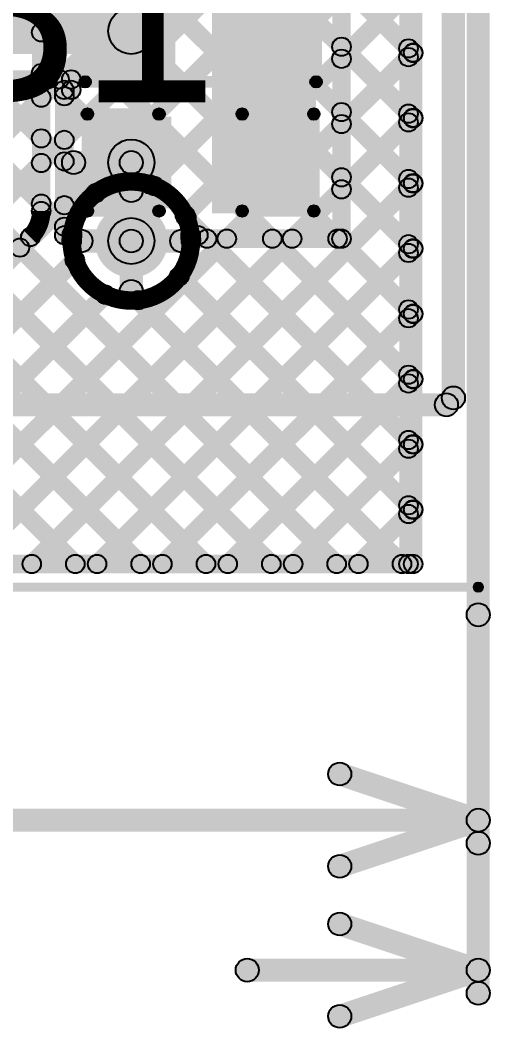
# Model space of a CAD drawing. Header units: millimetres. Extents: x 2.38 to 5.72, y -0.36 to 1.72.
# Drawn here: x 4.9499 to 5.1532, y -0.227 to 0.2097 of the extents above; entities that cross this region are included whole.
import ezdxf

# ---------------------------------------------------------------- set-up
doc = ezdxf.new("R2010")
doc.units = ezdxf.units.MM
doc.header["$MEASUREMENT"] = 0
for name, color, linetype in [('BottomLayer', 5, 'Continuous'), ('BottomOverlay', 54, 'Continuous'), ('BottomSolder', 6, 'Continuous'), ('Mechanical1', 6, 'Continuous'), ('Mechanical2', 216, 'Continuous'), ('TopLayer', 1, 'Continuous'), ('TopOverlay', 2, 'Continuous'), ('TopPaste', 8, 'Continuous'), ('TopSolder', 216, 'Continuous'), ('ViaHoleLayer', 16, 'Continuous')]:
    doc.layers.add(name, color=color, linetype=linetype)

# ---------------------------------------------------------------- blocks, each defined once
blk = doc.blocks.new('S______B______4')
at = {"layer": 'TopLayer'}
for points in [[(-0.045, -0.0175), (-0.045, 0.0175), (-0.015, 0.0175), (-0.015, -0.0175)], [(0.015, -0.0175), (0.015, 0.0175), (0.045, 0.0175), (0.045, -0.0175)]]:
    blk.add_hatch(color=1, dxfattribs=at).paths.add_polyline_path(points)
at = {"layer": 'TopOverlay'}
h = blk.add_hatch(color=2, dxfattribs=at)
edge = h.paths.add_edge_path()
edge.add_arc((-0.05, 0.022), 0.0025, 0, 360)
h = blk.add_hatch(color=2, dxfattribs=at)
edge = h.paths.add_edge_path()
edge.add_arc((-0.05, 0.022), 0.0025, 0, 360)
for points in [[(-0.0525, 0.022), (-0.0475, 0.022), (-0.0475, -0.022), (-0.0525, -0.022)], [(0.05, 0.0245), (0.05, 0.0195), (-0.05, 0.0195), (-0.05, 0.0245)], [(0.0475, 0.022), (0.0525, 0.022), (0.0525, -0.022), (0.0475, -0.022)], [(0.05, -0.0195), (0.05, -0.0245), (-0.05, -0.0245), (-0.05, -0.0195)]]:
    blk.add_hatch(color=2, dxfattribs=at).paths.add_polyline_path(points)
h = blk.add_hatch(color=2, dxfattribs=at)
edge = h.paths.add_edge_path()
edge.add_arc((0.05, 0.022), 0.0025, 0, 360)
h = blk.add_hatch(color=2, dxfattribs=at)
edge = h.paths.add_edge_path()
edge.add_arc((0.05, 0.022), 0.0025, 0, 360)
h = blk.add_hatch(color=2, dxfattribs=at)
edge = h.paths.add_edge_path()
edge.add_arc((-0.05, -0.022), 0.0025, 0, 360)
h = blk.add_hatch(color=2, dxfattribs=at)
edge = h.paths.add_edge_path()
edge.add_arc((-0.05, -0.022), 0.0025, 0, 360)
h = blk.add_hatch(color=2, dxfattribs=at)
edge = h.paths.add_edge_path()
edge.add_arc((0.05, -0.022), 0.0025, 0, 360)
h = blk.add_hatch(color=2, dxfattribs=at)
edge = h.paths.add_edge_path()
edge.add_arc((0.05, -0.022), 0.0025, 0, 360)
at = {"layer": 'TopPaste'}
for points in [[(-0.045, -0.0175), (-0.045, 0.0175), (-0.015, 0.0175), (-0.015, -0.0175)], [(0.015, -0.0175), (0.015, 0.0175), (0.045, 0.0175), (0.045, -0.0175)]]:
    blk.add_hatch(color=8, dxfattribs=at).paths.add_polyline_path(points)
at = {"layer": 'TopSolder'}
for points in [[(-0.049, -0.0215), (-0.049, 0.0215), (-0.011, 0.0215), (-0.011, -0.0215)], [(0.011, -0.0215), (0.011, 0.0215), (0.049, 0.0215), (0.049, -0.0215)]]:
    blk.add_hatch(color=216, dxfattribs=at).paths.add_polyline_path(points)
at = {"layer": 'TopOverlay'}
for centre in [(-0.05, 0.022), (-0.05, 0.022), (0.05, 0.022), (0.05, 0.022), (-0.05, -0.022), (-0.05, -0.022), (0.05, -0.022), (0.05, -0.022)]:
    blk.add_circle(centre, 0.0025, dxfattribs=at)
blk.add_text('SB1', height=0.08, rotation=-180, dxfattribs=at).set_placement((0.195, 0.03))
blk = doc.blocks.new('S3B_XH_A_1_LF__SN__B_24')
at = {"layer": 'BottomOverlay'}
h = blk.add_hatch(color=54, dxfattribs=at)
edge = h.paths.add_edge_path()
edge.add_arc((-0.093, 0.302), 0.005, 0, 360)
h = blk.add_hatch(color=54, dxfattribs=at)
edge = h.paths.add_edge_path()
edge.add_arc((-0.093, 0.302), 0.005, 0, 360)
for points in [[(0.293, 0.307), (0.293, 0.297), (-0.093, 0.297), (-0.093, 0.307)], [(-0.09654, 0.30554), (-0.08946, 0.29846), (-0.09246, 0.29546), (-0.09954, 0.30254)], [(-0.101, 0.299), (-0.091, 0.299), (-0.091, -0.152), (-0.101, -0.152)]]:
    blk.add_hatch(color=54, dxfattribs=at).paths.add_polyline_path(points)
h = blk.add_hatch(color=54, dxfattribs=at)
edge = h.paths.add_edge_path()
edge.add_arc((-0.096, 0.299), 0.005, 0, 360)
h = blk.add_hatch(color=54, dxfattribs=at)
edge = h.paths.add_edge_path()
edge.add_arc((-0.096, 0.299), 0.005, 0, 360)
for centre in [(-0.093, 0.302), (-0.093, 0.302), (-0.096, 0.299), (-0.096, 0.299)]:
    blk.add_circle(centre, 0.005, dxfattribs=at)
blk = doc.blocks.new('C__0603_33')
at = {"layer": 'TopLayer'}
for points in [[(-0.015, 0.0175), (-0.015, -0.0175), (-0.045, -0.0175), (-0.045, 0.0175)], [(0.045, 0.0175), (0.045, -0.0175), (0.015, -0.0175), (0.015, 0.0175)]]:
    blk.add_hatch(color=1, dxfattribs=at).paths.add_polyline_path(points)
at = {"layer": 'TopOverlay'}
h = blk.add_hatch(color=2, dxfattribs=at)
edge = h.paths.add_edge_path()
edge.add_arc((-0.049, 0.021), 0.0025, 0, 360)
h = blk.add_hatch(color=2, dxfattribs=at)
edge = h.paths.add_edge_path()
edge.add_arc((-0.049, 0.021), 0.0025, 0, 360)
for points in [[(-0.018, 0.0235), (-0.018, 0.0185), (-0.049, 0.0185), (-0.049, 0.0235)], [(0.049, 0.0235), (0.049, 0.0185), (0.018, 0.0185), (0.018, 0.0235)], [(-0.0515, 0.021), (-0.0465, 0.021), (-0.0465, -0.021), (-0.0515, -0.021)], [(0.0465, 0.021), (0.0515, 0.021), (0.0515, -0.021), (0.0465, -0.021)], [(-0.018, -0.0185), (-0.018, -0.0235), (-0.049, -0.0235), (-0.049, -0.0185)], [(0.049, -0.0185), (0.049, -0.0235), (0.018, -0.0235), (0.018, -0.0185)]]:
    blk.add_hatch(color=2, dxfattribs=at).paths.add_polyline_path(points)
h = blk.add_hatch(color=2, dxfattribs=at)
edge = h.paths.add_edge_path()
edge.add_arc((-0.018, 0.021), 0.0025, 0, 360)
h = blk.add_hatch(color=2, dxfattribs=at)
edge = h.paths.add_edge_path()
edge.add_arc((0.018, 0.021), 0.0025, 0, 360)
h = blk.add_hatch(color=2, dxfattribs=at)
edge = h.paths.add_edge_path()
edge.add_arc((0.049, 0.021), 0.0025, 0, 360)
h = blk.add_hatch(color=2, dxfattribs=at)
edge = h.paths.add_edge_path()
edge.add_arc((0.049, 0.021), 0.0025, 0, 360)
h = blk.add_hatch(color=2, dxfattribs=at)
edge = h.paths.add_edge_path()
edge.add_arc((-0.049, -0.021), 0.0025, 0, 360)
h = blk.add_hatch(color=2, dxfattribs=at)
edge = h.paths.add_edge_path()
edge.add_arc((-0.049, -0.021), 0.0025, 0, 360)
h = blk.add_hatch(color=2, dxfattribs=at)
edge = h.paths.add_edge_path()
edge.add_arc((-0.018, -0.021), 0.0025, 0, 360)
h = blk.add_hatch(color=2, dxfattribs=at)
edge = h.paths.add_edge_path()
edge.add_arc((0.018, -0.021), 0.0025, 0, 360)
h = blk.add_hatch(color=2, dxfattribs=at)
edge = h.paths.add_edge_path()
edge.add_arc((0.049, -0.021), 0.0025, 0, 360)
h = blk.add_hatch(color=2, dxfattribs=at)
edge = h.paths.add_edge_path()
edge.add_arc((0.049, -0.021), 0.0025, 0, 360)
at = {"layer": 'TopPaste'}
for points in [[(-0.015, 0.0175), (-0.015, -0.0175), (-0.045, -0.0175), (-0.045, 0.0175)], [(0.045, 0.0175), (0.045, -0.0175), (0.015, -0.0175), (0.015, 0.0175)]]:
    blk.add_hatch(color=8, dxfattribs=at).paths.add_polyline_path(points)
at = {"layer": 'TopSolder'}
for points in [[(-0.01264, 0.01986), (-0.01264, -0.01986), (-0.04736, -0.01986), (-0.04736, 0.01986)], [(0.04736, 0.01986), (0.04736, -0.01986), (0.01264, -0.01986), (0.01264, 0.01986)]]:
    blk.add_hatch(color=216, dxfattribs=at).paths.add_polyline_path(points)
at = {"layer": 'TopOverlay'}
for centre in [(-0.049, 0.021), (-0.049, 0.021), (-0.018, 0.021), (0.018, 0.021), (0.049, 0.021), (0.049, 0.021), (-0.049, -0.021), (-0.049, -0.021), (-0.018, -0.021), (0.018, -0.021), (0.049, -0.021), (0.049, -0.021)]:
    blk.add_circle(centre, 0.0025, dxfattribs=at)

msp = doc.modelspace()

# ---------------------------------------------------------------- hatches: boundary and pattern name
at = {"layer": 'BottomLayer'}
for points in [[(5.124, -0.026), (5.116, -0.026), (5.116, 0.50743), (5.124, 0.50743)], [(4.96183, 0.14498), (4.95617, 0.15064), (5.11717, 0.31164), (5.12283, 0.30598)], [(4.963, 0.127), (4.955, 0.127), (4.955, 0.29724), (4.963, 0.29724)], [(4.96183, 0.17326), (4.95617, 0.17892), (5.07471, 0.29746), (5.08037, 0.2918)], [(4.96183, 0.20155), (4.95617, 0.2072), (5.04643, 0.29746), (5.05208, 0.2918)], [(4.95812, 0.29511), (4.96378, 0.30076), (5.12283, 0.14171), (5.11717, 0.13605)], [(4.98971, 0.2918), (4.99537, 0.29746), (5.12283, 0.17), (5.11717, 0.16434)], [(5.01799, 0.2918), (5.02365, 0.29746), (5.12283, 0.19828), (5.11717, 0.19262)], [(4.81631, -0.02883), (4.81065, -0.02317), (5.11717, 0.28335), (5.12283, 0.27769)], [(4.95617, 0.26877), (4.96183, 0.27443), (5.12283, 0.11343), (5.11717, 0.10777)], [(5.00906, 0.13564), (5.0034, 0.14129), (5.11717, 0.25507), (5.12283, 0.24941)], [(4.95617, 0.24049), (4.96183, 0.24614), (5.12283, 0.08514), (5.11717, 0.07949)], [(5.02408, 0.12238), (5.01842, 0.12803), (5.11717, 0.22678), (5.12283, 0.22113)], [(4.95617, 0.2122), (4.96183, 0.21786), (5.12283, 0.05686), (5.11717, 0.0512)], [(4.90116, -0.02883), (4.8955, -0.02317), (5.11717, 0.1985), (5.12283, 0.19284)], [(4.95617, 0.18392), (4.96183, 0.18957), (5.01074, 0.14066), (5.00509, 0.135)], [(4.92944, -0.02883), (4.92379, -0.02317), (5.11717, 0.17021), (5.12283, 0.16456)], [(4.95617, 0.15563), (4.96183, 0.16129), (4.98551, 0.1376), (4.97986, 0.13195)], [(4.95773, -0.02883), (4.95207, -0.02317), (5.11717, 0.14193), (5.12283, 0.13627)], [(5.003, 0.114), (4.993, 0.114), (4.993, 0.13581), (5.003, 0.13581)], [(4.95617, 0.12735), (4.96183, 0.13301), (4.97517, 0.11966), (4.96952, 0.114)], [(5.019, 0.12109), (5.02466, 0.12674), (5.12283, 0.02857), (5.11717, 0.02292)], [(4.92116, 0.07687), (4.9155, 0.08253), (4.95147, 0.1185), (4.95713, 0.11284)], [(4.97619, 0.109), (4.97619, 0.119), (4.998, 0.119), (4.998, 0.109)], [(4.998, 0.109), (4.998, 0.119), (5.01981, 0.119), (5.01981, 0.109)], [(4.94693, 0.10831), (4.95259, 0.11396), (5.08972, -0.02317), (5.08407, -0.02883)], [(4.98601, -0.02883), (4.98035, -0.02317), (5.11717, 0.11364), (5.12283, 0.10799)], [(5.003, 0.09219), (4.993, 0.09219), (4.993, 0.114), (5.003, 0.114)], [(4.84459, -0.02883), (4.83893, -0.02317), (4.97071, 0.1086), (4.97636, 0.10294)], [(5.01595, 0.09586), (5.0216, 0.10151), (5.12283, 0.00029), (5.11717, -0.00537)], [(4.93279, 0.09416), (4.93845, 0.09982), (5.06144, -0.02317), (5.05578, -0.02883)], [(4.87287, -0.02883), (4.86722, -0.02317), (4.98397, 0.09358), (4.98962, 0.08792)], [(4.998, 0.08552), (5.00366, 0.09117), (5.11801, -0.02317), (5.11235, -0.02883)], [(4.91865, 0.08002), (4.92431, 0.08568), (5.03315, -0.02317), (5.0275, -0.02883)], [(5.0143, -0.02883), (5.00864, -0.02317), (5.11717, 0.08536), (5.12283, 0.0797)], [(4.86993, 0.07217), (4.87559, 0.07783), (4.97659, -0.02317), (4.97093, -0.02883)], [(4.89821, 0.07217), (4.90387, 0.07783), (5.00487, -0.02317), (4.99921, -0.02883)], [(5.04258, -0.02883), (5.03692, -0.02317), (5.11717, 0.05708), (5.12283, 0.05142)], [(5.07086, -0.02883), (5.06521, -0.02317), (5.11717, 0.02879), (5.12283, 0.02313)], [(5.09915, -0.02883), (5.09349, -0.02317), (5.11717, 0.00051), (5.12283, -0.00515)], [(3.107, -0.03), (3.107, -0.022), (5.12, -0.022), (5.12, -0.03)]]:
    msp.add_hatch(color=5, dxfattribs=at).paths.add_polyline_path(points)
h = msp.add_hatch(color=5, dxfattribs=at)
edge = h.paths.add_edge_path()
edge.add_arc((4.959, 0.20438), 0.004, 0, 360)
h = msp.add_hatch(color=5, dxfattribs=at)
edge = h.paths.add_edge_path()
edge.add_arc((5.12, 0.19567), 0.004, 0, 360)
h = msp.add_hatch(color=5, dxfattribs=at)
edge = h.paths.add_edge_path()
edge.add_arc((5.12, 0.19545), 0.004, 0, 360)
h = msp.add_hatch(color=5, dxfattribs=at)
edge = h.paths.add_edge_path()
edge.add_arc((4.959, 0.18675), 0.004, 0, 360)
h = msp.add_hatch(color=5, dxfattribs=at)
edge = h.paths.add_edge_path()
edge.add_arc((4.959, 0.17609), 0.004, 0, 360)
h = msp.add_hatch(color=5, dxfattribs=at)
edge = h.paths.add_edge_path()
edge.add_arc((5.12, 0.16739), 0.004, 0, 360)
h = msp.add_hatch(color=5, dxfattribs=at)
edge = h.paths.add_edge_path()
edge.add_arc((5.12, 0.16717), 0.004, 0, 360)
h = msp.add_hatch(color=5, dxfattribs=at)
edge = h.paths.add_edge_path()
edge.add_arc((4.959, 0.15846), 0.004, 0, 360)
h = msp.add_hatch(color=5, dxfattribs=at)
edge = h.paths.add_edge_path()
edge.add_arc((4.959, 0.14781), 0.004, 0, 360)
h = msp.add_hatch(color=5, dxfattribs=at)
edge = h.paths.add_edge_path()
edge.add_arc((4.998, 0.13581), 0.005, 0, 360)
h = msp.add_hatch(color=5, dxfattribs=at)
edge = h.paths.add_edge_path()
edge.add_arc((5.00623, 0.13846), 0.004, 0, 360)
h = msp.add_hatch(color=5, dxfattribs=at)
edge = h.paths.add_edge_path()
edge.add_arc((5.00792, 0.13783), 0.004, 0, 360)
h = msp.add_hatch(color=5, dxfattribs=at)
edge = h.paths.add_edge_path()
edge.add_arc((5.12, 0.1391), 0.004, 0, 360)
h = msp.add_hatch(color=5, dxfattribs=at)
edge = h.paths.add_edge_path()
edge.add_arc((5.12, 0.13888), 0.004, 0, 360)
h = msp.add_hatch(color=5, dxfattribs=at)
edge = h.paths.add_edge_path()
edge.add_arc((4.98269, 0.13478), 0.004, 0, 360)
h = msp.add_hatch(color=5, dxfattribs=at)
edge = h.paths.add_edge_path()
edge.add_arc((4.959, 0.13018), 0.004, 0, 360)
h = msp.add_hatch(color=5, dxfattribs=at)
edge = h.paths.add_edge_path()
edge.add_arc((4.959, 0.127), 0.004, 0, 360)
h = msp.add_hatch(color=5, dxfattribs=at)
edge = h.paths.add_edge_path()
edge.add_arc((4.959, 0.127), 0.004, 0, 360)
h = msp.add_hatch(color=5, dxfattribs=at)
edge = h.paths.add_edge_path()
edge.add_arc((4.959, 0.127), 0.004, 0, 360)
h = msp.add_hatch(color=5, dxfattribs=at)
edge = h.paths.add_edge_path()
edge.add_arc((5.02125, 0.12521), 0.004, 0, 360)
h = msp.add_hatch(color=5, dxfattribs=at)
edge = h.paths.add_edge_path()
edge.add_arc((5.02183, 0.12392), 0.004, 0, 360)
h = msp.add_hatch(color=5, dxfattribs=at)
edge = h.paths.add_edge_path()
edge.add_arc((4.998, 0.114), 0.01181, 0, 360)
h = msp.add_hatch(color=5, dxfattribs=at)
edge = h.paths.add_edge_path()
edge.add_arc((4.9543, 0.11567), 0.004, 0, 360)
h = msp.add_hatch(color=5, dxfattribs=at)
edge = h.paths.add_edge_path()
edge.add_arc((4.9543, 0.11567), 0.004, 0, 360)
h = msp.add_hatch(color=5, dxfattribs=at)
edge = h.paths.add_edge_path()
edge.add_arc((4.95431, 0.11569), 0.004, 0, 360)
h = msp.add_hatch(color=5, dxfattribs=at)
edge = h.paths.add_edge_path()
edge.add_arc((4.97219, 0.114), 0.004, 0, 360)
h = msp.add_hatch(color=5, dxfattribs=at)
edge = h.paths.add_edge_path()
edge.add_arc((4.97234, 0.11683), 0.004, 0, 360)
h = msp.add_hatch(color=5, dxfattribs=at)
edge = h.paths.add_edge_path()
edge.add_arc((4.97619, 0.114), 0.005, 0, 360)
h = msp.add_hatch(color=5, dxfattribs=at)
edge = h.paths.add_edge_path()
edge.add_arc((4.998, 0.114), 0.005, 0, 360)
h = msp.add_hatch(color=5, dxfattribs=at)
edge = h.paths.add_edge_path()
edge.add_arc((4.998, 0.114), 0.005, 0, 360)
h = msp.add_hatch(color=5, dxfattribs=at)
edge = h.paths.add_edge_path()
edge.add_arc((4.998, 0.114), 0.005, 0, 360)
h = msp.add_hatch(color=5, dxfattribs=at)
edge = h.paths.add_edge_path()
edge.add_arc((4.998, 0.114), 0.005, 0, 360)
h = msp.add_hatch(color=5, dxfattribs=at)
edge = h.paths.add_edge_path()
edge.add_arc((5.01981, 0.114), 0.005, 0, 360)
h = msp.add_hatch(color=5, dxfattribs=at)
edge = h.paths.add_edge_path()
edge.add_arc((5.02381, 0.114), 0.004, 0, 360)
h = msp.add_hatch(color=5, dxfattribs=at)
edge = h.paths.add_edge_path()
edge.add_arc((4.94976, 0.11113), 0.004, 0, 360)
h = msp.add_hatch(color=5, dxfattribs=at)
edge = h.paths.add_edge_path()
edge.add_arc((5.12, 0.11082), 0.004, 0, 360)
h = msp.add_hatch(color=5, dxfattribs=at)
edge = h.paths.add_edge_path()
edge.add_arc((5.12, 0.1106), 0.004, 0, 360)
h = msp.add_hatch(color=5, dxfattribs=at)
edge = h.paths.add_edge_path()
edge.add_arc((4.97354, 0.10577), 0.004, 0, 360)
h = msp.add_hatch(color=5, dxfattribs=at)
edge = h.paths.add_edge_path()
edge.add_arc((5.01878, 0.09869), 0.004, 0, 360)
h = msp.add_hatch(color=5, dxfattribs=at)
edge = h.paths.add_edge_path()
edge.add_arc((4.998, 0.09219), 0.005, 0, 360)
h = msp.add_hatch(color=5, dxfattribs=at)
edge = h.paths.add_edge_path()
edge.add_arc((4.98679, 0.09075), 0.004, 0, 360)
h = msp.add_hatch(color=5, dxfattribs=at)
edge = h.paths.add_edge_path()
edge.add_arc((5.00083, 0.08834), 0.004, 0, 360)
h = msp.add_hatch(color=5, dxfattribs=at)
edge = h.paths.add_edge_path()
edge.add_arc((5.12, 0.08253), 0.004, 0, 360)
h = msp.add_hatch(color=5, dxfattribs=at)
edge = h.paths.add_edge_path()
edge.add_arc((5.12, 0.08231), 0.004, 0, 360)
h = msp.add_hatch(color=5, dxfattribs=at)
edge = h.paths.add_edge_path()
edge.add_arc((5.12, 0.05425), 0.004, 0, 360)
h = msp.add_hatch(color=5, dxfattribs=at)
edge = h.paths.add_edge_path()
edge.add_arc((5.12, 0.05403), 0.004, 0, 360)
h = msp.add_hatch(color=5, dxfattribs=at)
edge = h.paths.add_edge_path()
edge.add_arc((5.12, 0.02596), 0.004, 0, 360)
h = msp.add_hatch(color=5, dxfattribs=at)
edge = h.paths.add_edge_path()
edge.add_arc((5.12, 0.02575), 0.004, 0, 360)
h = msp.add_hatch(color=5, dxfattribs=at)
edge = h.paths.add_edge_path()
edge.add_arc((5.12, -0.00232), 0.004, 0, 360)
h = msp.add_hatch(color=5, dxfattribs=at)
edge = h.paths.add_edge_path()
edge.add_arc((5.12, -0.00254), 0.004, 0, 360)
h = msp.add_hatch(color=5, dxfattribs=at)
edge = h.paths.add_edge_path()
edge.add_arc((4.9549, -0.026), 0.004, 0, 360)
h = msp.add_hatch(color=5, dxfattribs=at)
edge = h.paths.add_edge_path()
edge.add_arc((4.97376, -0.026), 0.004, 0, 360)
h = msp.add_hatch(color=5, dxfattribs=at)
edge = h.paths.add_edge_path()
edge.add_arc((4.98318, -0.026), 0.004, 0, 360)
h = msp.add_hatch(color=5, dxfattribs=at)
edge = h.paths.add_edge_path()
edge.add_arc((5.00204, -0.026), 0.004, 0, 360)
h = msp.add_hatch(color=5, dxfattribs=at)
edge = h.paths.add_edge_path()
edge.add_arc((5.01147, -0.026), 0.004, 0, 360)
h = msp.add_hatch(color=5, dxfattribs=at)
edge = h.paths.add_edge_path()
edge.add_arc((5.03033, -0.026), 0.004, 0, 360)
h = msp.add_hatch(color=5, dxfattribs=at)
edge = h.paths.add_edge_path()
edge.add_arc((5.03975, -0.026), 0.004, 0, 360)
h = msp.add_hatch(color=5, dxfattribs=at)
edge = h.paths.add_edge_path()
edge.add_arc((5.05861, -0.026), 0.004, 0, 360)
h = msp.add_hatch(color=5, dxfattribs=at)
edge = h.paths.add_edge_path()
edge.add_arc((5.06804, -0.026), 0.004, 0, 360)
h = msp.add_hatch(color=5, dxfattribs=at)
edge = h.paths.add_edge_path()
edge.add_arc((5.0869, -0.026), 0.004, 0, 360)
h = msp.add_hatch(color=5, dxfattribs=at)
edge = h.paths.add_edge_path()
edge.add_arc((5.09632, -0.026), 0.004, 0, 360)
h = msp.add_hatch(color=5, dxfattribs=at)
edge = h.paths.add_edge_path()
edge.add_arc((5.11518, -0.026), 0.004, 0, 360)
h = msp.add_hatch(color=5, dxfattribs=at)
edge = h.paths.add_edge_path()
edge.add_arc((5.12, -0.026), 0.004, 0, 360)
h = msp.add_hatch(color=5, dxfattribs=at)
edge = h.paths.add_edge_path()
edge.add_arc((5.12, -0.026), 0.004, 0, 360)
at = {"layer": 'BottomSolder'}
h = msp.add_hatch(color=6, dxfattribs=at)
edge = h.paths.add_edge_path()
edge.add_arc((4.998, 0.114), 0.01581, 0, 360)
at = {"layer": 'Mechanical1'}
for points in [[(5.15321, -0.212), (5.14321, -0.212), (5.14321, 0.46381), (5.15321, 0.46381)], [(5.15321, -0.147), (5.14321, -0.147), (5.14321, -0.048), (5.15321, -0.048)], [(5.08663, -0.12174), (5.08979, -0.11226), (5.14979, -0.13226), (5.14663, -0.14174)], [(4.29497, -0.142), (4.29497, -0.132), (5.14821, -0.132), (5.14821, -0.142)], [(5.08979, -0.16174), (5.08663, -0.15226), (5.14663, -0.13226), (5.14979, -0.14174)], [(5.08663, -0.18674), (5.08979, -0.17726), (5.14979, -0.19726), (5.14663, -0.20674)], [(5.04821, -0.207), (5.04821, -0.197), (5.14821, -0.197), (5.14821, -0.207)], [(5.08979, -0.22674), (5.08663, -0.21726), (5.14663, -0.19726), (5.14979, -0.20674)]]:
    msp.add_hatch(color=6, dxfattribs=at).paths.add_polyline_path(points)
h = msp.add_hatch(color=6, dxfattribs=at)
edge = h.paths.add_edge_path()
edge.add_arc((5.14821, -0.048), 0.005, 0, 360)
h = msp.add_hatch(color=6, dxfattribs=at)
edge = h.paths.add_edge_path()
edge.add_arc((5.08821, -0.117), 0.005, 0, 360)
h = msp.add_hatch(color=6, dxfattribs=at)
edge = h.paths.add_edge_path()
edge.add_arc((5.14821, -0.137), 0.005, 0, 360)
h = msp.add_hatch(color=6, dxfattribs=at)
edge = h.paths.add_edge_path()
edge.add_arc((5.14821, -0.137), 0.005, 0, 360)
h = msp.add_hatch(color=6, dxfattribs=at)
edge = h.paths.add_edge_path()
edge.add_arc((5.14821, -0.137), 0.005, 0, 360)
h = msp.add_hatch(color=6, dxfattribs=at)
edge = h.paths.add_edge_path()
edge.add_arc((5.14821, -0.147), 0.005, 0, 360)
h = msp.add_hatch(color=6, dxfattribs=at)
edge = h.paths.add_edge_path()
edge.add_arc((5.08821, -0.157), 0.005, 0, 360)
h = msp.add_hatch(color=6, dxfattribs=at)
edge = h.paths.add_edge_path()
edge.add_arc((5.08821, -0.182), 0.005, 0, 360)
h = msp.add_hatch(color=6, dxfattribs=at)
edge = h.paths.add_edge_path()
edge.add_arc((5.04821, -0.202), 0.005, 0, 360)
h = msp.add_hatch(color=6, dxfattribs=at)
edge = h.paths.add_edge_path()
edge.add_arc((5.14821, -0.202), 0.005, 0, 360)
h = msp.add_hatch(color=6, dxfattribs=at)
edge = h.paths.add_edge_path()
edge.add_arc((5.14821, -0.202), 0.005, 0, 360)
h = msp.add_hatch(color=6, dxfattribs=at)
edge = h.paths.add_edge_path()
edge.add_arc((5.14821, -0.202), 0.005, 0, 360)
h = msp.add_hatch(color=6, dxfattribs=at)
edge = h.paths.add_edge_path()
edge.add_arc((5.14821, -0.212), 0.005, 0, 360)
h = msp.add_hatch(color=6, dxfattribs=at)
edge = h.paths.add_edge_path()
edge.add_arc((5.08821, -0.222), 0.005, 0, 360)
at = {"layer": 'Mechanical2'}
for points in [[(5.15018, -0.03603), (5.14624, -0.03603), (5.14624, 0.47578), (5.15018, 0.47578)], [(3.08128, -0.038), (3.08128, -0.03406), (5.14821, -0.03406), (5.14821, -0.038)]]:
    msp.add_hatch(color=216, dxfattribs=at).paths.add_polyline_path(points)
h = msp.add_hatch(color=216, dxfattribs=at)
edge = h.paths.add_edge_path()
edge.add_arc((5.14821, -0.03603), 0.00197, 0, 360)
h = msp.add_hatch(color=216, dxfattribs=at)
edge = h.paths.add_edge_path()
edge.add_arc((5.14821, -0.03603), 0.00197, 0, 360)
at = {"layer": 'TopLayer'}
for points in [[(5.122, -0.026), (5.114, -0.026), (5.114, 0.51746), (5.122, 0.51746)], [(5.033, 0.126), (5.078, 0.126), (5.078, 0.385), (5.033, 0.385)], [(5.093, 0.115), (5.085, 0.115), (5.085, 0.29463), (5.093, 0.29463)], [(5.08617, 0.22362), (5.09183, 0.22928), (5.12083, 0.20028), (5.11517, 0.19462)], [(5.09183, 0.19013), (5.08617, 0.19578), (5.11517, 0.22478), (5.12083, 0.21913)], [(4.567, 0.195), (4.567, 0.215), (4.998, 0.215), (4.998, 0.195)], [(5.08617, 0.19534), (5.09183, 0.201), (5.12083, 0.172), (5.11517, 0.16634)], [(5.09183, 0.16184), (5.08617, 0.1675), (5.11517, 0.1965), (5.12083, 0.19084)], [(4.57736, 0.18), (4.57736, 0.188), (4.972, 0.188), (4.972, 0.18)], [(4.75974, -0.02883), (4.75408, -0.02317), (4.96408, 0.18683), (4.96974, 0.18117)], [(4.76093, 0.18117), (4.76659, 0.18683), (4.97659, -0.02317), (4.97093, -0.02883)], [(4.78921, 0.18117), (4.79487, 0.18683), (5.00487, -0.02317), (4.99921, -0.02883)], [(4.8175, 0.18117), (4.82315, 0.18683), (5.03315, -0.02317), (5.0275, -0.02883)], [(4.84578, 0.18117), (4.85144, 0.18683), (5.06144, -0.02317), (5.05578, -0.02883)], [(4.87407, 0.18117), (4.87972, 0.18683), (5.08972, -0.02317), (5.08407, -0.02883)], [(4.90235, 0.18117), (4.90801, 0.18683), (4.97183, 0.12301), (4.96617, 0.11735)], [(4.93063, 0.18117), (4.93629, 0.18683), (4.97183, 0.15129), (4.96617, 0.14563)], [(4.95892, 0.18117), (4.96457, 0.18683), (4.97183, 0.17957), (4.96617, 0.17392)], [(4.976, 0.1795), (4.968, 0.1795), (4.968, 0.184), (4.976, 0.184)], [(4.973, 0.1165), (4.965, 0.1165), (4.965, 0.1795), (4.973, 0.1795)], [(5.08617, 0.16705), (5.09183, 0.17271), (5.12083, 0.14371), (5.11517, 0.13805)], [(5.09183, 0.13356), (5.08617, 0.13921), (5.11517, 0.16821), (5.12083, 0.16256)], [(4.78802, -0.02883), (4.78236, -0.02317), (4.96617, 0.16064), (4.97183, 0.15498)], [(4.973, 0.143), (4.973, 0.153), (4.998, 0.153), (4.998, 0.143)], [(5.008, 0.114), (4.988, 0.114), (4.988, 0.148), (5.008, 0.148)], [(5.08617, 0.13877), (5.09183, 0.14443), (5.12083, 0.11543), (5.11517, 0.10977)], [(4.95773, -0.02883), (4.95207, -0.02317), (5.11517, 0.13993), (5.12083, 0.13427)], [(4.81631, -0.02883), (4.81065, -0.02317), (4.96617, 0.13235), (4.97183, 0.12669)], [(4.969, 0.1125), (4.969, 0.1205), (4.97231, 0.1205), (4.97231, 0.1125)], [(4.97619, 0.109), (4.97619, 0.119), (4.998, 0.119), (4.998, 0.109)], [(4.998, 0.109), (4.998, 0.119), (5.01981, 0.119), (5.01981, 0.109)], [(5.02369, 0.1125), (5.02369, 0.1205), (5.027, 0.1205), (5.027, 0.1125)], [(5.02379, 0.111), (5.02379, 0.119), (5.089, 0.119), (5.089, 0.111)], [(4.90116, -0.02883), (4.8955, -0.02317), (5.0365, 0.11783), (5.04216, 0.11217)], [(4.92944, -0.02883), (4.92379, -0.02317), (5.06479, 0.11783), (5.07044, 0.11217)], [(5.003, 0.09219), (4.993, 0.09219), (4.993, 0.114), (5.003, 0.114)], [(5.02792, 0.11217), (5.03357, 0.11783), (5.12083, 0.03057), (5.11517, 0.02492)], [(5.0562, 0.11217), (5.06186, 0.11783), (5.12083, 0.05886), (5.11517, 0.0532)], [(5.08449, 0.11217), (5.09014, 0.11783), (5.12083, 0.08714), (5.11517, 0.08149)], [(4.98601, -0.02883), (4.98035, -0.02317), (5.11517, 0.11164), (5.12083, 0.10599)], [(4.84459, -0.02883), (4.83893, -0.02317), (4.97071, 0.1086), (4.97636, 0.10294)], [(5.01595, 0.09586), (5.0216, 0.10151), (5.12083, 0.00229), (5.11517, -0.00337)], [(4.87287, -0.02883), (4.86722, -0.02317), (4.98397, 0.09358), (4.98962, 0.08792)], [(4.998, 0.08552), (5.00366, 0.09117), (5.11801, -0.02317), (5.11235, -0.02883)], [(5.0143, -0.02883), (5.00864, -0.02317), (5.11517, 0.08336), (5.12083, 0.0777)], [(5.04258, -0.02883), (5.03692, -0.02317), (5.11517, 0.05508), (5.12083, 0.04942)], [(5.07086, -0.02883), (5.06521, -0.02317), (5.11517, 0.02679), (5.12083, 0.02114)], [(5.09915, -0.02883), (5.09349, -0.02317), (5.11517, -0.00149), (5.12083, -0.00715)], [(3.109, -0.03), (3.109, -0.022), (5.118, -0.022), (5.118, -0.03)]]:
    msp.add_hatch(color=1, dxfattribs=at).paths.add_polyline_path(points)
h = msp.add_hatch(color=1, dxfattribs=at)
edge = h.paths.add_edge_path()
edge.add_arc((4.998, 0.205), 0.01, 0, 360)
h = msp.add_hatch(color=1, dxfattribs=at)
edge = h.paths.add_edge_path()
edge.add_arc((5.089, 0.19817), 0.004, 0, 360)
h = msp.add_hatch(color=1, dxfattribs=at)
edge = h.paths.add_edge_path()
edge.add_arc((5.118, 0.19745), 0.004, 0, 360)
h = msp.add_hatch(color=1, dxfattribs=at)
edge = h.paths.add_edge_path()
edge.add_arc((5.089, 0.19295), 0.004, 0, 360)
h = msp.add_hatch(color=1, dxfattribs=at)
edge = h.paths.add_edge_path()
edge.add_arc((5.118, 0.19367), 0.004, 0, 360)
h = msp.add_hatch(color=1, dxfattribs=at)
edge = h.paths.add_edge_path()
edge.add_arc((4.96175, 0.184), 0.004, 0, 360)
h = msp.add_hatch(color=1, dxfattribs=at)
edge = h.paths.add_edge_path()
edge.add_arc((4.96691, 0.184), 0.004, 0, 360)
h = msp.add_hatch(color=1, dxfattribs=at)
edge = h.paths.add_edge_path()
edge.add_arc((4.972, 0.184), 0.004, 0, 360)
h = msp.add_hatch(color=1, dxfattribs=at)
edge = h.paths.add_edge_path()
edge.add_arc((4.972, 0.184), 0.004, 0, 360)
h = msp.add_hatch(color=1, dxfattribs=at)
edge = h.paths.add_edge_path()
edge.add_arc((4.969, 0.1795), 0.004, 0, 360)
h = msp.add_hatch(color=1, dxfattribs=at)
edge = h.paths.add_edge_path()
edge.add_arc((4.972, 0.1795), 0.004, 0, 360)
h = msp.add_hatch(color=1, dxfattribs=at)
edge = h.paths.add_edge_path()
edge.add_arc((4.969, 0.17675), 0.004, 0, 360)
h = msp.add_hatch(color=1, dxfattribs=at)
edge = h.paths.add_edge_path()
edge.add_arc((5.089, 0.16988), 0.004, 0, 360)
h = msp.add_hatch(color=1, dxfattribs=at)
edge = h.paths.add_edge_path()
edge.add_arc((5.118, 0.16917), 0.004, 0, 360)
h = msp.add_hatch(color=1, dxfattribs=at)
edge = h.paths.add_edge_path()
edge.add_arc((5.089, 0.16467), 0.004, 0, 360)
h = msp.add_hatch(color=1, dxfattribs=at)
edge = h.paths.add_edge_path()
edge.add_arc((5.118, 0.16539), 0.004, 0, 360)
h = msp.add_hatch(color=1, dxfattribs=at)
edge = h.paths.add_edge_path()
edge.add_arc((4.969, 0.15781), 0.004, 0, 360)
h = msp.add_hatch(color=1, dxfattribs=at)
edge = h.paths.add_edge_path()
edge.add_arc((4.998, 0.148), 0.01, 0, 360)
h = msp.add_hatch(color=1, dxfattribs=at)
edge = h.paths.add_edge_path()
edge.add_arc((4.973, 0.148), 0.005, 0, 360)
h = msp.add_hatch(color=1, dxfattribs=at)
edge = h.paths.add_edge_path()
edge.add_arc((4.998, 0.148), 0.005, 0, 360)
h = msp.add_hatch(color=1, dxfattribs=at)
edge = h.paths.add_edge_path()
edge.add_arc((4.969, 0.14846), 0.004, 0, 360)
h = msp.add_hatch(color=1, dxfattribs=at)
edge = h.paths.add_edge_path()
edge.add_arc((5.089, 0.1416), 0.004, 0, 360)
h = msp.add_hatch(color=1, dxfattribs=at)
edge = h.paths.add_edge_path()
edge.add_arc((5.118, 0.14088), 0.004, 0, 360)
h = msp.add_hatch(color=1, dxfattribs=at)
edge = h.paths.add_edge_path()
edge.add_arc((5.089, 0.13639), 0.004, 0, 360)
h = msp.add_hatch(color=1, dxfattribs=at)
edge = h.paths.add_edge_path()
edge.add_arc((5.118, 0.1371), 0.004, 0, 360)
h = msp.add_hatch(color=1, dxfattribs=at)
edge = h.paths.add_edge_path()
edge.add_arc((4.969, 0.12952), 0.004, 0, 360)
h = msp.add_hatch(color=1, dxfattribs=at)
edge = h.paths.add_edge_path()
edge.add_arc((4.969, 0.12018), 0.004, 0, 360)
h = msp.add_hatch(color=1, dxfattribs=at)
edge = h.paths.add_edge_path()
edge.add_arc((4.998, 0.114), 0.01181, 0, 360)
h = msp.add_hatch(color=1, dxfattribs=at)
edge = h.paths.add_edge_path()
edge.add_arc((4.998, 0.114), 0.01, 0, 360)
h = msp.add_hatch(color=1, dxfattribs=at)
edge = h.paths.add_edge_path()
edge.add_arc((4.969, 0.1165), 0.004, 0, 360)
h = msp.add_hatch(color=1, dxfattribs=at)
edge = h.paths.add_edge_path()
edge.add_arc((4.969, 0.1165), 0.004, 0, 360)
h = msp.add_hatch(color=1, dxfattribs=at)
edge = h.paths.add_edge_path()
edge.add_arc((4.97231, 0.1165), 0.004, 0, 360)
h = msp.add_hatch(color=1, dxfattribs=at)
edge = h.paths.add_edge_path()
edge.add_arc((4.97231, 0.1165), 0.004, 0, 360)
h = msp.add_hatch(color=1, dxfattribs=at)
edge = h.paths.add_edge_path()
edge.add_arc((4.97619, 0.114), 0.005, 0, 360)
h = msp.add_hatch(color=1, dxfattribs=at)
edge = h.paths.add_edge_path()
edge.add_arc((4.998, 0.114), 0.005, 0, 360)
h = msp.add_hatch(color=1, dxfattribs=at)
edge = h.paths.add_edge_path()
edge.add_arc((4.998, 0.114), 0.005, 0, 360)
h = msp.add_hatch(color=1, dxfattribs=at)
edge = h.paths.add_edge_path()
edge.add_arc((4.998, 0.114), 0.005, 0, 360)
h = msp.add_hatch(color=1, dxfattribs=at)
edge = h.paths.add_edge_path()
edge.add_arc((5.01981, 0.114), 0.005, 0, 360)
h = msp.add_hatch(color=1, dxfattribs=at)
edge = h.paths.add_edge_path()
edge.add_arc((5.02369, 0.1165), 0.004, 0, 360)
h = msp.add_hatch(color=1, dxfattribs=at)
edge = h.paths.add_edge_path()
edge.add_arc((5.02379, 0.115), 0.004, 0, 360)
h = msp.add_hatch(color=1, dxfattribs=at)
edge = h.paths.add_edge_path()
edge.add_arc((5.02381, 0.114), 0.004, 0, 360)
h = msp.add_hatch(color=1, dxfattribs=at)
edge = h.paths.add_edge_path()
edge.add_arc((5.027, 0.1165), 0.004, 0, 360)
h = msp.add_hatch(color=1, dxfattribs=at)
edge = h.paths.add_edge_path()
edge.add_arc((5.03075, 0.115), 0.004, 0, 360)
h = msp.add_hatch(color=1, dxfattribs=at)
edge = h.paths.add_edge_path()
edge.add_arc((5.03933, 0.115), 0.004, 0, 360)
h = msp.add_hatch(color=1, dxfattribs=at)
edge = h.paths.add_edge_path()
edge.add_arc((5.05903, 0.115), 0.004, 0, 360)
h = msp.add_hatch(color=1, dxfattribs=at)
edge = h.paths.add_edge_path()
edge.add_arc((5.06761, 0.115), 0.004, 0, 360)
h = msp.add_hatch(color=1, dxfattribs=at)
edge = h.paths.add_edge_path()
edge.add_arc((5.08731, 0.115), 0.004, 0, 360)
h = msp.add_hatch(color=1, dxfattribs=at)
edge = h.paths.add_edge_path()
edge.add_arc((5.089, 0.115), 0.004, 0, 360)
h = msp.add_hatch(color=1, dxfattribs=at)
edge = h.paths.add_edge_path()
edge.add_arc((5.089, 0.115), 0.004, 0, 360)
h = msp.add_hatch(color=1, dxfattribs=at)
edge = h.paths.add_edge_path()
edge.add_arc((5.118, 0.1126), 0.004, 0, 360)
h = msp.add_hatch(color=1, dxfattribs=at)
edge = h.paths.add_edge_path()
edge.add_arc((4.97354, 0.10577), 0.004, 0, 360)
h = msp.add_hatch(color=1, dxfattribs=at)
edge = h.paths.add_edge_path()
edge.add_arc((5.118, 0.10882), 0.004, 0, 360)
h = msp.add_hatch(color=1, dxfattribs=at)
edge = h.paths.add_edge_path()
edge.add_arc((5.01878, 0.09869), 0.004, 0, 360)
h = msp.add_hatch(color=1, dxfattribs=at)
edge = h.paths.add_edge_path()
edge.add_arc((4.998, 0.09219), 0.005, 0, 360)
h = msp.add_hatch(color=1, dxfattribs=at)
edge = h.paths.add_edge_path()
edge.add_arc((4.98679, 0.09075), 0.004, 0, 360)
h = msp.add_hatch(color=1, dxfattribs=at)
edge = h.paths.add_edge_path()
edge.add_arc((5.00083, 0.08834), 0.004, 0, 360)
h = msp.add_hatch(color=1, dxfattribs=at)
edge = h.paths.add_edge_path()
edge.add_arc((5.118, 0.08431), 0.004, 0, 360)
h = msp.add_hatch(color=1, dxfattribs=at)
edge = h.paths.add_edge_path()
edge.add_arc((5.118, 0.08053), 0.004, 0, 360)
h = msp.add_hatch(color=1, dxfattribs=at)
edge = h.paths.add_edge_path()
edge.add_arc((5.118, 0.05603), 0.004, 0, 360)
h = msp.add_hatch(color=1, dxfattribs=at)
edge = h.paths.add_edge_path()
edge.add_arc((5.118, 0.05225), 0.004, 0, 360)
h = msp.add_hatch(color=1, dxfattribs=at)
edge = h.paths.add_edge_path()
edge.add_arc((5.118, 0.02775), 0.004, 0, 360)
h = msp.add_hatch(color=1, dxfattribs=at)
edge = h.paths.add_edge_path()
edge.add_arc((5.118, 0.02396), 0.004, 0, 360)
h = msp.add_hatch(color=1, dxfattribs=at)
edge = h.paths.add_edge_path()
edge.add_arc((5.118, -0.00054), 0.004, 0, 360)
h = msp.add_hatch(color=1, dxfattribs=at)
edge = h.paths.add_edge_path()
edge.add_arc((5.118, -0.00432), 0.004, 0, 360)
h = msp.add_hatch(color=1, dxfattribs=at)
edge = h.paths.add_edge_path()
edge.add_arc((4.9549, -0.026), 0.004, 0, 360)
h = msp.add_hatch(color=1, dxfattribs=at)
edge = h.paths.add_edge_path()
edge.add_arc((4.97376, -0.026), 0.004, 0, 360)
h = msp.add_hatch(color=1, dxfattribs=at)
edge = h.paths.add_edge_path()
edge.add_arc((4.98318, -0.026), 0.004, 0, 360)
h = msp.add_hatch(color=1, dxfattribs=at)
edge = h.paths.add_edge_path()
edge.add_arc((5.00204, -0.026), 0.004, 0, 360)
h = msp.add_hatch(color=1, dxfattribs=at)
edge = h.paths.add_edge_path()
edge.add_arc((5.01147, -0.026), 0.004, 0, 360)
h = msp.add_hatch(color=1, dxfattribs=at)
edge = h.paths.add_edge_path()
edge.add_arc((5.03033, -0.026), 0.004, 0, 360)
h = msp.add_hatch(color=1, dxfattribs=at)
edge = h.paths.add_edge_path()
edge.add_arc((5.03975, -0.026), 0.004, 0, 360)
h = msp.add_hatch(color=1, dxfattribs=at)
edge = h.paths.add_edge_path()
edge.add_arc((5.05861, -0.026), 0.004, 0, 360)
h = msp.add_hatch(color=1, dxfattribs=at)
edge = h.paths.add_edge_path()
edge.add_arc((5.06804, -0.026), 0.004, 0, 360)
h = msp.add_hatch(color=1, dxfattribs=at)
edge = h.paths.add_edge_path()
edge.add_arc((5.0869, -0.026), 0.004, 0, 360)
h = msp.add_hatch(color=1, dxfattribs=at)
edge = h.paths.add_edge_path()
edge.add_arc((5.09632, -0.026), 0.004, 0, 360)
h = msp.add_hatch(color=1, dxfattribs=at)
edge = h.paths.add_edge_path()
edge.add_arc((5.11518, -0.026), 0.004, 0, 360)
h = msp.add_hatch(color=1, dxfattribs=at)
edge = h.paths.add_edge_path()
edge.add_arc((5.118, -0.026), 0.004, 0, 360)
h = msp.add_hatch(color=1, dxfattribs=at)
edge = h.paths.add_edge_path()
edge.add_arc((5.118, -0.026), 0.004, 0, 360)
at = {"layer": 'TopSolder'}
h = msp.add_hatch(color=216, dxfattribs=at)
edge = h.paths.add_edge_path()
edge.add_arc((4.998, 0.114), 0.01581, 0, 360)
at = {"layer": 'ViaHoleLayer'}
h = msp.add_hatch(color=16, dxfattribs=at)
edge = h.paths.add_edge_path()
edge.add_arc((4.998, 0.114), 0.00591, 0, 360)

# ---------------------------------------------------------------- linework, layer by layer
at = {"layer": 'BottomLayer', "const_width": 0.008}
msp.add_lwpolyline([(5.02381, 0.114, 1), (4.97219, 0.114, 1)], format="xyb", close=True, dxfattribs=at)
for points in [[(4.959, 0.127, -0.199231), (4.9543, 0.11567)], [(4.959, 0.127, -0.198912), (4.95431, 0.11569)]]:
    msp.add_lwpolyline(points, format="xyb", dxfattribs=at)
at = {"layer": 'BottomLayer'}
for centre, radius in [((4.959, 0.20438), 0.004), ((5.12, 0.19567), 0.004), ((5.12, 0.19545), 0.004), ((4.959, 0.18675), 0.004), ((4.959, 0.17609), 0.004), ((5.12, 0.16739), 0.004), ((5.12, 0.16717), 0.004), ((4.959, 0.15846), 0.004), ((4.959, 0.14781), 0.004), ((4.998, 0.13581), 0.005), ((5.00623, 0.13846), 0.004), ((5.00792, 0.13783), 0.004), ((5.12, 0.1391), 0.004), ((5.12, 0.13888), 0.004), ((4.98269, 0.13478), 0.004), ((4.959, 0.13018), 0.004), ((4.959, 0.127), 0.004), ((4.959, 0.127), 0.004), ((4.959, 0.127), 0.004), ((5.02125, 0.12521), 0.004), ((5.02183, 0.12392), 0.004), ((4.9543, 0.11567), 0.004), ((4.9543, 0.11567), 0.004), ((4.95431, 0.11569), 0.004), ((4.97219, 0.114), 0.004), ((4.97234, 0.11683), 0.004), ((4.97619, 0.114), 0.005), ((4.998, 0.114), 0.005), ((4.998, 0.114), 0.005), ((4.998, 0.114), 0.005), ((4.998, 0.114), 0.005), ((5.01981, 0.114), 0.005), ((5.02381, 0.114), 0.004), ((4.94976, 0.11113), 0.004), ((5.12, 0.11082), 0.004), ((5.12, 0.1106), 0.004), ((4.97354, 0.10577), 0.004), ((5.01878, 0.09869), 0.004), ((4.998, 0.09219), 0.005), ((4.98679, 0.09075), 0.004), ((5.00083, 0.08834), 0.004), ((5.12, 0.08253), 0.004), ((5.12, 0.08231), 0.004), ((5.12, 0.05425), 0.004), ((5.12, 0.05403), 0.004), ((5.12, 0.02596), 0.004), ((5.12, 0.02575), 0.004), ((5.12, -0.00232), 0.004), ((5.12, -0.00254), 0.004), ((4.9549, -0.026), 0.004), ((4.97376, -0.026), 0.004), ((4.98318, -0.026), 0.004), ((5.00204, -0.026), 0.004), ((5.01147, -0.026), 0.004), ((5.03033, -0.026), 0.004), ((5.03975, -0.026), 0.004), ((5.05861, -0.026), 0.004), ((5.06804, -0.026), 0.004), ((5.0869, -0.026), 0.004), ((5.09632, -0.026), 0.004), ((5.11518, -0.026), 0.004), ((5.12, -0.026), 0.004), ((5.12, -0.026), 0.004)]:
    msp.add_circle(centre, radius, dxfattribs=at)
at = {"layer": 'Mechanical1'}
for centre in [(5.14821, -0.048), (5.08821, -0.117), (5.14821, -0.137), (5.14821, -0.137), (5.14821, -0.137), (5.14821, -0.147), (5.08821, -0.157), (5.08821, -0.182), (5.04821, -0.202), (5.14821, -0.202), (5.14821, -0.202), (5.14821, -0.202), (5.14821, -0.212), (5.08821, -0.222)]:
    msp.add_circle(centre, 0.005, dxfattribs=at)
at = {"layer": 'Mechanical2'}
msp.add_circle((5.14821, -0.03603), 0.00197, dxfattribs=at)
msp.add_circle((5.14821, -0.03603), 0.00197, dxfattribs=at)
at = {"layer": 'TopLayer', "const_width": 0.008}
msp.add_lwpolyline([(5.02381, 0.114, -1.049721), (4.97231, 0.1165)], format="xyb", dxfattribs=at)
at = {"layer": 'TopLayer'}
for centre, radius in [((4.998, 0.205), 0.01), ((5.089, 0.19817), 0.004), ((5.118, 0.19745), 0.004), ((5.089, 0.19295), 0.004), ((5.118, 0.19367), 0.004), ((4.96175, 0.184), 0.004), ((4.96691, 0.184), 0.004), ((4.972, 0.184), 0.004), ((4.972, 0.184), 0.004), ((4.969, 0.1795), 0.004), ((4.972, 0.1795), 0.004), ((4.969, 0.17675), 0.004), ((5.089, 0.16988), 0.004), ((5.118, 0.16917), 0.004), ((5.089, 0.16467), 0.004), ((5.118, 0.16539), 0.004), ((4.969, 0.15781), 0.004), ((4.998, 0.148), 0.01), ((4.973, 0.148), 0.005), ((4.998, 0.148), 0.005), ((4.969, 0.14846), 0.004), ((5.089, 0.1416), 0.004), ((5.118, 0.14088), 0.004), ((5.089, 0.13639), 0.004), ((5.118, 0.1371), 0.004), ((4.969, 0.12952), 0.004), ((4.969, 0.12018), 0.004), ((4.998, 0.114), 0.01), ((4.969, 0.1165), 0.004), ((4.969, 0.1165), 0.004), ((4.97231, 0.1165), 0.004), ((4.97231, 0.1165), 0.004), ((4.97619, 0.114), 0.005), ((4.998, 0.114), 0.005), ((4.998, 0.114), 0.005), ((4.998, 0.114), 0.005), ((5.01981, 0.114), 0.005), ((5.02369, 0.1165), 0.004), ((5.02379, 0.115), 0.004), ((5.02381, 0.114), 0.004), ((5.027, 0.1165), 0.004), ((5.03075, 0.115), 0.004), ((5.03933, 0.115), 0.004), ((5.05903, 0.115), 0.004), ((5.06761, 0.115), 0.004), ((5.08731, 0.115), 0.004), ((5.089, 0.115), 0.004), ((5.089, 0.115), 0.004), ((5.118, 0.1126), 0.004), ((4.97354, 0.10577), 0.004), ((5.118, 0.10882), 0.004), ((5.01878, 0.09869), 0.004), ((4.998, 0.09219), 0.005), ((4.98679, 0.09075), 0.004), ((5.00083, 0.08834), 0.004), ((5.118, 0.08431), 0.004), ((5.118, 0.08053), 0.004), ((5.118, 0.05603), 0.004), ((5.118, 0.05225), 0.004), ((5.118, 0.02775), 0.004), ((5.118, 0.02396), 0.004), ((5.118, -0.00054), 0.004), ((5.118, -0.00432), 0.004), ((4.9549, -0.026), 0.004), ((4.97376, -0.026), 0.004), ((4.98318, -0.026), 0.004), ((5.00204, -0.026), 0.004), ((5.01147, -0.026), 0.004), ((5.03033, -0.026), 0.004), ((5.03975, -0.026), 0.004), ((5.05861, -0.026), 0.004), ((5.06804, -0.026), 0.004), ((5.0869, -0.026), 0.004), ((5.09632, -0.026), 0.004), ((5.11518, -0.026), 0.004), ((5.118, -0.026), 0.004), ((5.118, -0.026), 0.004)]:
    msp.add_circle(centre, radius, dxfattribs=at)

# ---------------------------------------------------------------- block references
at = {"rotation": 180}
for name, p in [('S3B_XH_A_1_LF__SN__B_24', (5.04143, 0.345)), ('S______B______4', (5.028, 0.205)), ('C__0603_33', (5.028, 0.148))]:
    msp.add_blockref(name, p, dxfattribs=at)

# ---------------------------------------------------------------- texts
at = {"layer": 'TopOverlay'}
msp.add_text('SB1', height=0.08, dxfattribs=at).set_placement((4.833, 0.17411))

doc.saveas('drawing.dxf')
